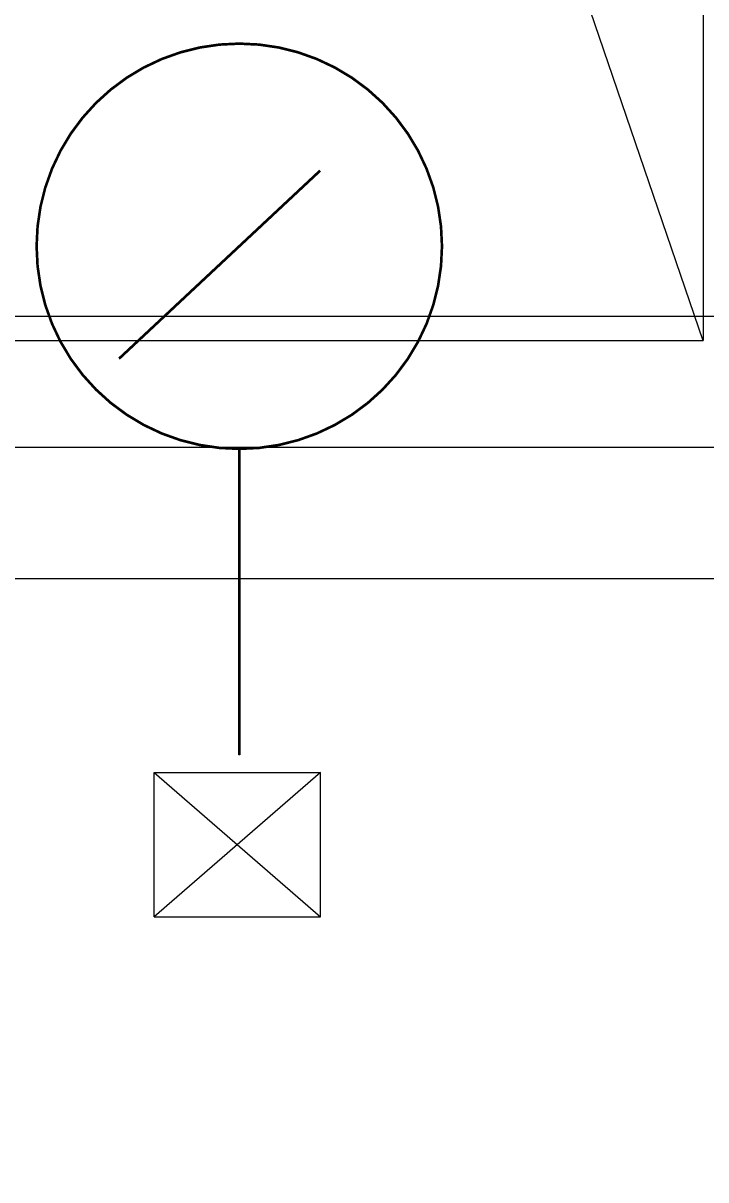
# Model space of a CAD drawing. Header units: inches. Extents: x 702888 to 852715, y 9845 to 271320.
# Drawn here: x 767399 to 768179, y 89389 to 90710 of the extents above; entities that cross this region are included whole.
import ezdxf

# ---------------------------------------------------------------- set-up
doc = ezdxf.new("R2010")
doc.units = ezdxf.units.IN
doc.header["$MEASUREMENT"] = 0
doc.header["$PDMODE"] = 34
doc.linetypes.add('CENTER2', pattern=[1.125, 0.75, -0.125, 0.125, -0.125])
doc.layers.get('0').update_dxf_attribs({"lineweight": 5})
doc.layers.get('Defpoints').update_dxf_attribs({"lineweight": 5})
for name, color, linetype, lineweight in [('Air input', 130, 'Continuous', 5), ('BEMASSUNG', 5, 'Continuous', 0), ('CENTRE LINE', 1, 'CENTER2', 15), ('chain con', 52, 'Continuous', 5), ('electtric city', 1, 'Continuous', 5)]:
    doc.layers.add(name, color=color, linetype=linetype, lineweight=lineweight)
doc.layers.add('PF2-6 m', color=200, linetype='Continuous')
doc.dimstyles.new('D1', dxfattribs={"dimscale": 66, "dimtxt": 2.5, "dimasz": 2.5, "dimexe": 1, "dimexo": 1, "dimgap": 1.25, "dimtad": 1, "dimdec": 0, "dimdsep": 46, "dimtxsty": 'Standard', "dimblk": 'OPEN30', "dimcen": 2.5, "dimclrd": 150, "dimclre": 150, "dimclrt": 140, "dimadec": 0, "dimazin": 0, "dimtfac": 1, "dimtdec": 0, "dimtmove": 0, "dimatfit": 3, "dimfxl": 1, "dimtfill": 1, "dimlwd": 13, "dimlwe": 13, "dimarcsym": 0})

# ---------------------------------------------------------------- blocks, each defined once
blk = doc.blocks.new('45y46y')
at = {"const_width": 3}
blk.add_lwpolyline([(740418.6, 180052.2), (740732.9, 180052.2)], dxfattribs=at)
for points in [[(740732.9, 180071.1), (740732.9, 180052.2), (740796.4, 180052.2), (740732.9, 180071.1)], [(740732.9, 180033.3), (740732.9, 180052.2), (740796.4, 180052.2), (740732.9, 180033.3)]]:
    blk.add_solid(points)
blk = doc.blocks.new('4y5y46y')
blk.add_line((740606.5, 179820.9), (740606.5, 179471.4))
at = {"const_width": 3}
blk.add_lwpolyline([(740606.5, 179820.9, -1), (740606.5, 180283.5, -1), (740606.5, 179820.9), (740606.5, 179471.4)], format="xyb", dxfattribs=at)
blk.add_circle((740606.5, 180052.2), 231.3)
at = {"rotation": 43.08915135710793}
blk.add_blockref('45y46y', (322747.8, -457373), dxfattribs=at)
blk = doc.blocks.new('_Open30')
at = {"color": 0, "linetype": 'ByBlock', "lineweight": -2}
for p, q in [((-1, 0.2679), (0, 0)), ((0, 0), (-1, -0.2679)), ((0, 0), (-1, 0))]:
    blk.add_line(p, q, dxfattribs=at)
blk = doc.blocks.new('*D391')
at = {"color": 150, "lineweight": 13, "transparency": 16777216}
for p, q in [((767300.8, 92906.8), (767798.8, 91449.5)), ((768175.6, 90347.1), (767852.2, 91293.4))]:
    blk.add_line(p, q, dxfattribs=at)
at = {"layer": 'Defpoints', "color": 0, "transparency": 16777216}
for p in [(767852.2, 91293.4), (768175.6, 90347.1)]:
    blk.add_point(p, dxfattribs=at)
at = {"color": 150, "lineweight": 13, "transparency": 16777216, "xscale": 165, "yscale": 165, "zscale": 165, "rotation": 288.8693279204709}
blk.add_blockref('_Open30', (767852.2, 91293.4), dxfattribs=at)
at = {"color": 140, "transparency": 16777216, "insert": (767679.2, 92309.6), "char_height": 165, "attachment_point": 5, "rotation": 288.8693, "bg_fill": 3, "box_fill_scale": 1.25, "bg_fill_color": 9, "bg_fill_true_color": 13158600, "bg_fill_transparency": 0}
blk.add_mtext('R1000x90%%D', dxfattribs=at)
blk = doc.blocks.new('5ty56y')
for p, q in [((739176.3, 79054.5), (739365.8, 79054.5)), ((739176.3, 78889.7), (739365.8, 78889.7))]:
    blk.add_line(p, q)
blk.add_lwpolyline([(739176.3, 79054.5), (739365.8, 78889.7), (739365.8, 79054.5), (739176.3, 78889.7)], close=True)
blk = doc.blocks.new('RT65Y6')
blk.add_line((777481.6, 80016.2), (763481.6, 80016.2))
blk.add_lwpolyline([(763481.6, 80166.2), (777481.6, 80166.2), (777481.6, 79866.2), (763481.6, 79866.2)], close=True)

msp = doc.modelspace()

# ---------------------------------------------------------------- linework, layer by layer
at = {"layer": 'chain con', "color": 51, "true_color": 0xf7f281}
msp.add_lwpolyline([(766063.861, 86998.6, 30, 30, 0), (776175.984, 87005.577, 92.306, 92.306, 0.41916016), (777175.984, 87998.6, 92.306, 92.306, 0), (777175.965, 90313.513, 92.306, 92.306, -0.40724745), (778287.706, 91252.129, 92.306, 92.306, 0), (778287.706, 91252.129, 92.306, 92.306, -1.00501263), (778297.706, 89252.179, 92.306, 92.306, 0), (775759.717, 89252.179, 92.306, 92.306, 0.0467096), (775573.051, 89234.552, 92.306, 92.306, 0), (774475.851, 89026.078, 92.306, 92.306, -0.07007545), (774142.075, 88998.289, 92.306, 92.306, 0), (771837.784, 88994.623, 92.306, 92.306, -1.00533676), (771837.891, 90996.054, 92.306, 92.306, 0), (773676.797, 90995.957, 92.306, 92.306, 0.99998084), (773676.799, 92995.008, 92.306, 92.306, 0), (766074.197, 92996.197, 92.306, 92.306, 0.41449341), (765074.198, 91995.301, 92.306, 92.306, 0), (765074.198, 87998.547, 92.306, 92.306, 0.91447266), (767175.584, 88110.323, 92.306, 92.306, 0), (767175.584, 90347.129, 92.306, 92.306, -0.414304), (768175.584, 91347.001, 92.306, 92.306, 0), (808354.257, 91347.129, 92.306, 92.306, -0.41397619)], format="xyseb", dxfattribs=at)
at = {"layer": 'PF2-6 m', "ltscale": 20}
msp.add_arc((768175.584, 90347.129), 1000, 90, 179.999994, dxfattribs=at)

# ---------------------------------------------------------------- block references
at = {"layer": 'Air input'}
msp.add_blockref('4y5y46y', (27039.622, -89597.158), dxfattribs=at)
at = {"layer": 'electtric city'}
msp.add_blockref('5ty56y', (28372.803, 10799.977), dxfattribs=at)

# ---------------------------------------------------------------- next in the draw order: dimensions: what is measured, and where the dimension line sits
dim = msp.add_radius_dim(center=(768175.584, 90347.129), mpoint=(767852.173, 91293.387), text='<>x90%%D', dimstyle='D1')
dim.commit()
dim.dimension.update_dxf_attribs({"geometry": '*D391', "text_midpoint": (767679.236, 92309.568)})

# ---------------------------------------------------------------- next in the draw order: linework, layer by layer
at = {"layer": 'CENTRE LINE'}
for p, q in [((768175.584, 91347.129), (768175.584, 90347.129)), ((768175.584, 90347.129), (767175.584, 90347.129))]:
    msp.add_line(p, q, dxfattribs=at)

# ---------------------------------------------------------------- next in the draw order: block references
at = {"layer": 'BEMASSUNG'}
msp.add_blockref('RT65Y6', (1693.991, 10209.137), dxfattribs=at)

doc.saveas('drawing.dxf')
